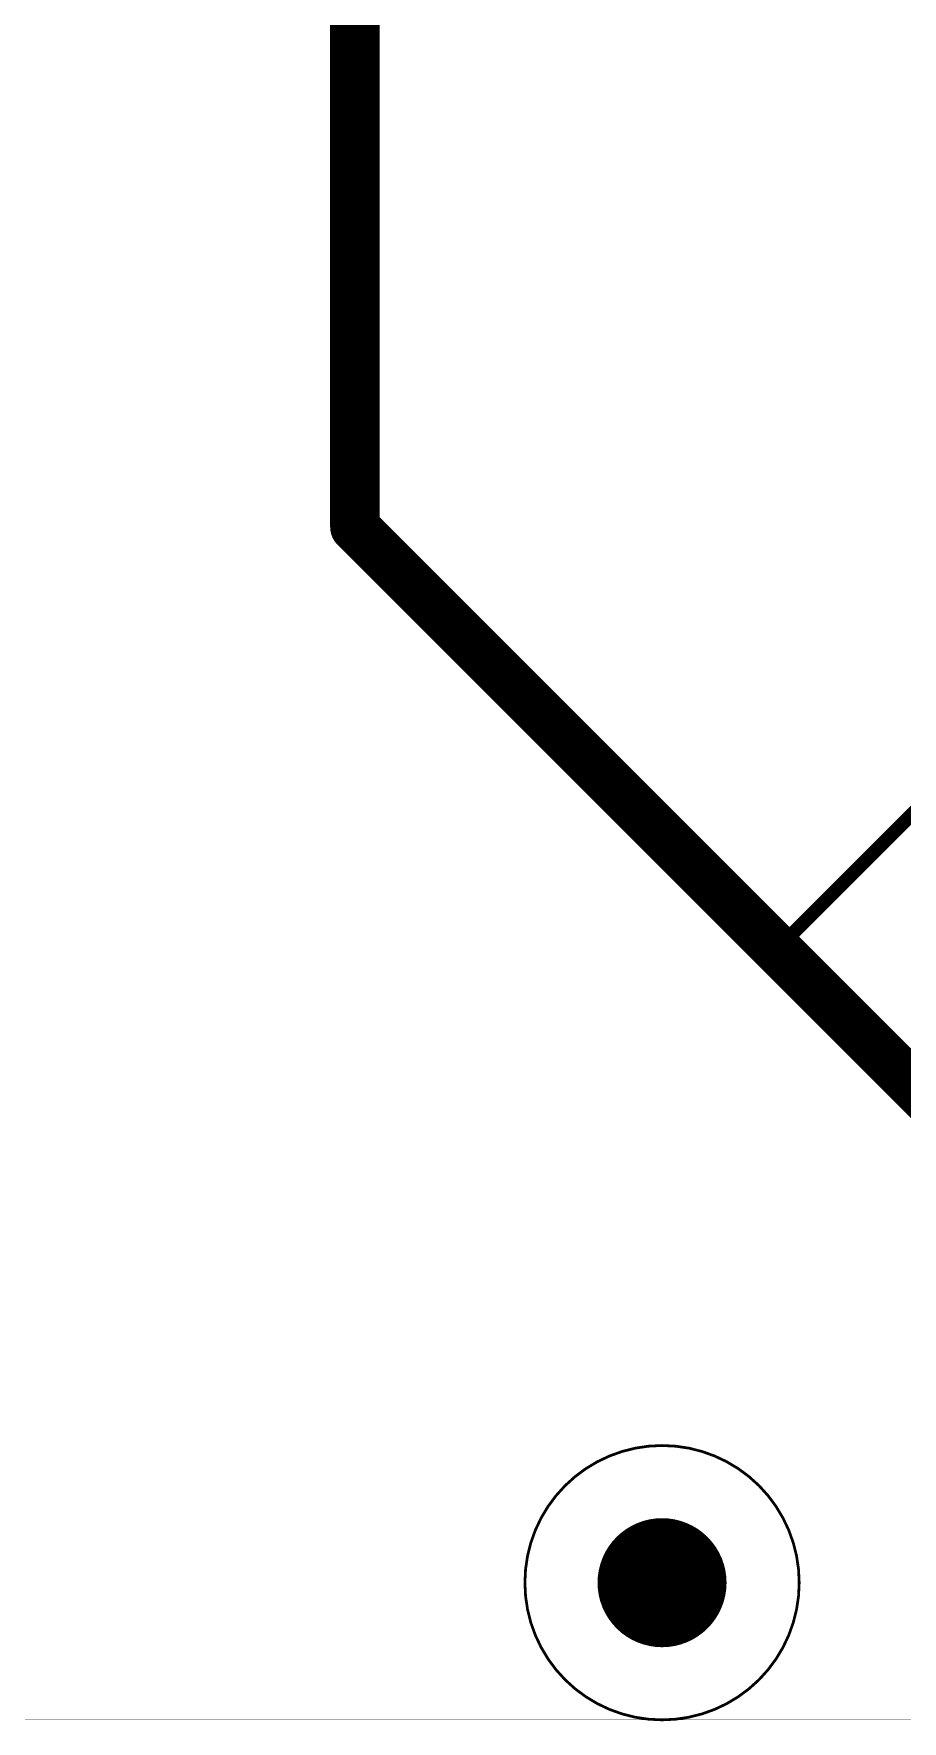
# Model space of a CAD drawing. Header units: millimetres. Extents: x 0 to 395, y 0 to 190.
# Drawn here: x 207.1 to 238.8, y 0 to 61.5 of the extents above; entities that cross this region are included whole.
import ezdxf

# ---------------------------------------------------------------- set-up
doc = ezdxf.new("R2010")
doc.units = ezdxf.units.MM
for name, color, linetype in [('BottomLayer', 5, 'Continuous'), ('BottomSolder', 6, 'Continuous'), ('Mechanical3', 76, 'Continuous'), ('MultiLayer', 9, 'Continuous'), ('PadHoleLayer', 156, 'Continuous'), ('TopLayer', 1, 'Continuous'), ('TopOverlay', 2, 'Continuous'), ('TopSolder', 216, 'Continuous')]:
    doc.layers.add(name, color=color, linetype=linetype)

# ---------------------------------------------------------------- blocks, each defined once
blk = doc.blocks.new('DRILL4_3_1333')
at = {"layer": 'BottomLayer', "const_width": 2.25}
blk.add_lwpolyline([(-1.125, 0, 1), (1.125, 0, 1)], format="xyb", close=True, dxfattribs=at)
at = {"layer": 'BottomSolder', "const_width": 2.352}
blk.add_lwpolyline([(-1.176, 0, 1), (1.176, 0, 1)], format="xyb", close=True, dxfattribs=at)
at = {"layer": 'MultiLayer', "const_width": 2.25}
blk.add_lwpolyline([(-1.125, 0, 1), (1.125, 0, 1)], format="xyb", close=True, dxfattribs=at)
at = {"layer": 'PadHoleLayer', "const_width": 2.1}
blk.add_lwpolyline([(-1.05, 0, 1), (1.05, 0, 1)], format="xyb", close=True, dxfattribs=at)
at = {"layer": 'TopLayer', "const_width": 2.25}
blk.add_lwpolyline([(-1.125, 0, 1), (1.125, 0, 1)], format="xyb", close=True, dxfattribs=at)
at = {"layer": 'TopOverlay'}
for points, const_width in [([(5, 0, 1), (-5, 0, 1)], 0.1), ([(-5.025, 0, 1), (-4.975, 0, 1)], 0.05), ([(4.975, 0, 1), (5.025, 0, 1)], 0.05)]:
    blk.add_lwpolyline(points, format="xyb", close=True, dxfattribs=dict(at, const_width=const_width))
at = {"layer": 'TopSolder', "const_width": 2.352}
blk.add_lwpolyline([(-1.176, 0, 1), (1.176, 0, 1)], format="xyb", close=True, dxfattribs=at)

msp = doc.modelspace()

# ---------------------------------------------------------------- linework, layer by layer
at = {"layer": 'Mechanical3', "const_width": 0.01}
msp.add_lwpolyline([(0, 0), (395, 0)], dxfattribs=at)
at = {"layer": 'TopLayer'}
for points, const_width in [([(218.8, 43.475), (218.8, 66.575)], 1.8), ([(218.8, 43.475), (234.188, 28.087)], 1.8), ([(234.188, 28.087), (242.627, 36.527)], 0.5), ([(234.188, 28.087), (246.4, 15.875)], 1.8)]:
    msp.add_lwpolyline(points, dxfattribs=dict(at, const_width=const_width))
for points, const_width in [([(218.35, 43.475, 1), (219.25, 43.475, 1)], 0.9), ([(218.35, 43.475, 1), (219.25, 43.475, 1)], 0.9), ([(233.738, 28.087, 1), (234.638, 28.087, 1)], 0.9), ([(233.738, 28.087, 1), (234.638, 28.087, 1)], 0.9), ([(234.063, 28.087, 1), (234.313, 28.087, 1)], 0.25)]:
    msp.add_lwpolyline(points, format="xyb", close=True, dxfattribs=dict(at, const_width=const_width))

# ---------------------------------------------------------------- block references
msp.add_blockref('DRILL4_3_1333', (230, 5))

doc.saveas('drawing.dxf')
